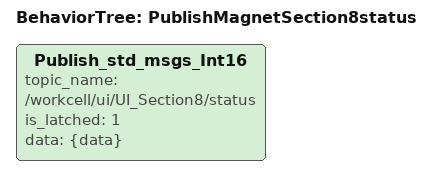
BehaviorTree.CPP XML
<BehaviorTree ID="PublishMagnetSection8status">
    <Publish_std_msgs_Int16 topic_name="/workcell/ui/UI_Section8/status" is_latched="1" data="{data}"/>
</BehaviorTree>
